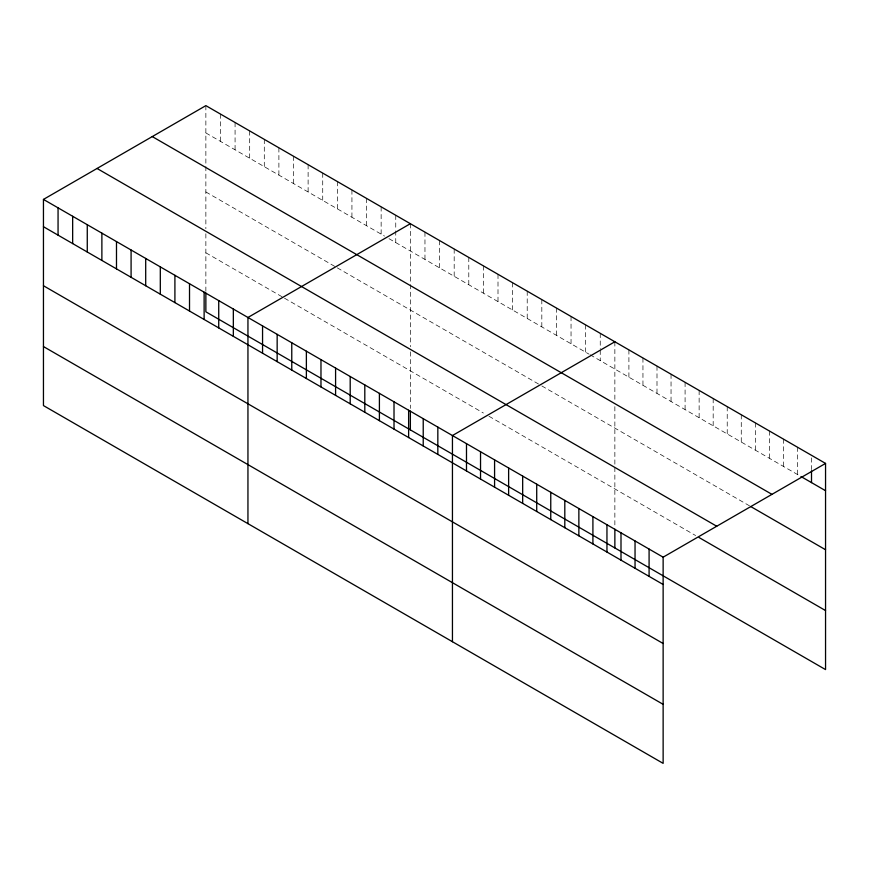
<?xml version="1.0" encoding="UTF-8"?>
<svg xmlns="http://www.w3.org/2000/svg" width="869" height="869" viewBox="0 0 869 869"><rect width="100%" height="100%" fill="white"/><g stroke="black" fill="none" stroke-linecap="round" stroke-linejoin="round"><path stroke-width="0.65" stroke-dasharray="4.34 3.26" d="M205.866 105.638L205.866 165.143M205.866 132.946L384.522 236.086M389.008 238.682L589.019 354.15M590.138 354.802L799.795 475.843M205.866 191.973L336.205 267.217M337.324 267.869L540.703 385.282M541.822 385.934L749.469 505.812M205.866 252.792L283.392 297.546M284.521 298.197L483.392 413.014M489.008 416.262L695.624 535.543M811.505 457.909L811.505 469.608M797.46 447.198L797.46 474.496M783.414 439.084L783.414 466.381M769.369 430.981L769.369 458.278M755.324 422.866L755.324 450.164M741.268 414.752L741.268 442.06M727.223 406.649L727.223 433.946M713.177 398.534L713.177 425.843M699.132 390.431L699.132 417.728M685.087 382.317L685.087 409.614M671.042 374.213L671.042 401.511M656.997 366.099L656.997 393.396M642.951 357.995L642.951 385.293M628.906 349.881L628.906 377.179M614.861 341.767L614.861 401.272M614.861 406.638L614.861 466.11M614.861 467.381L614.861 527.82M600.251 333.338L600.251 348.936M600.251 350.24L600.251 360.635M585.641 324.908L585.641 352.206M571.042 316.468L571.042 343.776M556.432 308.039L556.432 335.336M541.822 299.609L541.822 326.907M527.211 291.169L527.211 318.478M512.612 282.74L512.612 310.037M498.002 274.311L498.002 301.608M483.392 265.871L483.392 293.168M468.793 257.441L468.793 284.739M454.183 249.001L454.183 276.309M439.573 240.572L439.573 267.869M424.963 232.142L424.963 259.44M410.364 223.702L410.364 283.207M410.364 284.543L410.364 346.774M410.364 351.847L410.364 408.419M395.753 215.273L395.753 229.579M395.753 230.872L395.753 242.57M381.143 206.844L381.143 234.141M366.544 198.404L366.544 225.712M351.934 189.974L351.934 217.272M337.324 181.545L337.324 208.842M322.725 173.105L322.725 200.413M308.115 164.675L308.115 191.973M293.505 156.246L293.505 183.544M278.895 147.806L278.895 175.103M264.295 139.377L264.295 166.674M249.685 130.937L249.685 158.245M235.075 122.507L235.075 149.805M220.476 114.078L220.476 141.375M205.866 166.479L205.866 228.71M205.866 233.783L205.866 291.691"/><path stroke-width="1.3" d="M43.45 199.414L663.134 557.181L663.134 763.362L43.45 405.584L43.45 199.414L205.866 105.638L825.55 463.416L825.55 669.586L205.866 311.819L205.866 293.038M410.364 223.702L247.947 317.478L247.947 523.649M614.861 341.767L452.445 435.543L452.445 641.713M663.134 557.181L825.55 463.416M800.968 476.527L825.55 490.713M152.271 136.585L771.954 494.352M750.642 506.497L825.55 549.74M97.046 168.467L716.729 526.245M699.132 537.574L825.55 610.559M43.45 226.711L663.134 584.479M43.45 285.738L663.134 643.516M43.45 346.557L663.134 704.324M811.505 470.9L811.505 482.61M649.089 549.078L649.089 576.375M635.043 540.963L635.043 568.261M620.998 532.86L620.998 560.157M614.861 529.167L614.861 547.948M606.953 524.746L606.953 552.043M592.908 516.631L592.908 543.94M578.863 508.528L578.863 535.825M564.807 500.414L564.807 527.722M550.761 492.31L550.761 519.608M536.716 484.196L536.716 511.493M522.671 476.093L522.671 503.39M508.626 467.978L508.626 495.276M494.58 459.864L494.58 487.172M480.535 451.761L480.535 479.058M466.49 443.646L466.49 470.955M437.835 427.103L437.835 454.411M423.225 418.673L423.225 445.971M410.364 411.102L410.364 429.883M408.626 410.244L408.626 437.541M394.015 401.804L394.015 429.112M379.405 393.375L379.405 420.672M364.806 384.945L364.806 412.243M350.196 376.505L350.196 403.813M335.586 368.076L335.586 395.373M320.976 359.647L320.976 386.944M306.377 351.206L306.377 378.515M291.767 342.777L291.767 370.075M277.157 334.348L277.157 361.645M262.557 325.908L262.557 353.205M233.337 309.038L233.337 336.346M218.727 300.609L218.727 327.906M204.128 292.18L204.128 319.477M189.518 283.739L189.518 311.048M174.908 275.31L174.908 302.608M160.309 266.881L160.309 294.178M145.699 258.441L145.699 285.749M131.089 250.011L131.089 277.309M116.489 241.582L116.489 268.879M101.879 233.142L101.879 260.439M87.269 224.713L87.269 252.01M72.659 216.272L72.659 243.581M58.06 207.843L58.06 235.141"/></g></svg>
